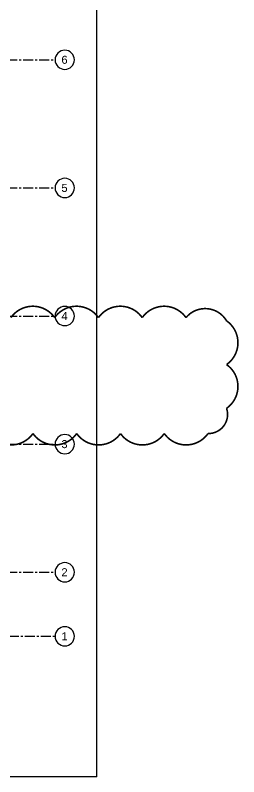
# Model space of a CAD drawing. Header units: millimetres. Extents: x -379292 to 1221486, y 92049 to 447512.
# Drawn here: x -100945 to -86993, y 92049 to 139603 of the extents above; entities that cross this region are included whole.
import ezdxf
from ezdxf.enums import TextEntityAlignment as Align

# ---------------------------------------------------------------- set-up
doc = ezdxf.new("R2010")
doc.units = ezdxf.units.MM
doc.linetypes.add('CENTER', pattern=[2, 1.25, -0.25, 0.25, -0.25])
for name, color, linetype in [('05_AXIS', 211, 'CENTER'), ('05_AXIS NAME', 7, 'Continuous'), ('05_HATCH SOLID-2', 253, 'Continuous')]:
    doc.layers.add(name, color=color, linetype=linetype)
doc.styles.add('YAZI-5', font='arial.ttf', dxfattribs={"height": 5})

# ---------------------------------------------------------------- blocks, each defined once
blk = doc.blocks.new('AWAKS ADI')
at = {"layer": '05_AXIS NAME', "color": 2}
blk.add_circle((0, 0), 6, dxfattribs=at)
at = {"layer": '05_AXIS NAME', "style": 'YAZI-5'}
blk.add_attdef('AKSADI', text='', height=5, dxfattribs=at).set_placement((0, 0), align=Align.MIDDLE_CENTER)
blk = doc.blocks.new('202_Aks')
at = {"layer": '05_AXIS', "ltscale": 500}
for p, q in [((137900, -141300), (142900, -141300)), ((137900, -149300), (142900, -149300)), ((137900, -157300), (142900, -157300)), ((137900, -165300), (142900, -165300)), ((137900, -173300), (142900, -173300)), ((-5000, -177300), (142900, -177300))]:
    blk.add_line(p, q, dxfattribs=at)
at = {"layer": '05_AXIS NAME'}
ref = blk.add_blockref('AWAKS ADI', (143500, -141300), dxfattribs=dict(at, xscale=-100, yscale=100, zscale=100))
ref.add_attrib('AKSADI', '6', dxfattribs={"height": 500, "style": 'YAZI-5'}).set_placement((143486, -141298), align=Align.MIDDLE_CENTER)
ref = blk.add_blockref('AWAKS ADI', (143500, -149300), dxfattribs=dict(at, xscale=-100, yscale=100, zscale=100))
ref.add_attrib('AKSADI', '5', dxfattribs={"height": 500, "style": 'YAZI-5'}).set_placement((143486, -149298), align=Align.MIDDLE_CENTER)
ref = blk.add_blockref('AWAKS ADI', (143500, -157300), dxfattribs=dict(at, xscale=-100, yscale=100, zscale=100))
ref.add_attrib('AKSADI', '4', dxfattribs={"height": 500, "style": 'YAZI-5'}).set_placement((143486, -157298), align=Align.MIDDLE_CENTER)
ref = blk.add_blockref('AWAKS ADI', (143500, -165300), dxfattribs=dict(at, xscale=-100, yscale=100, zscale=100))
ref.add_attrib('AKSADI', '3', dxfattribs={"height": 500, "style": 'YAZI-5'}).set_placement((143486, -165298), align=Align.MIDDLE_CENTER)
ref = blk.add_blockref('AWAKS ADI', (143500, -173300), dxfattribs=dict(at, xscale=-100, yscale=100, zscale=100))
ref.add_attrib('AKSADI', '2', dxfattribs={"height": 500, "style": 'YAZI-5'}).set_placement((143486, -173298), align=Align.MIDDLE_CENTER)
ref = blk.add_blockref('AWAKS ADI', (143500, -177300), dxfattribs=dict(at, xscale=-100, yscale=100, zscale=100))
ref.add_attrib('AKSADI', '1', dxfattribs={"height": 500, "style": 'YAZI-5'}).set_placement((143486, -177298), align=Align.MIDDLE_CENTER)
blk = doc.blocks.new('OtoParkBodrumKatMimari')
at = {"layer": '05_HATCH SOLID-2', "color": 251, "ltscale": 25}
for points in [[(150500, -8770), (-8600, -8770), (-8600, 187430)], [(150500, -8770), (150500, 187430), (4700, 187430), (4700, 177600), (135600, 177600), (135600, 144600), (143200, 144600), (143200, 59700), (90240, -300), (70300, -300), (63119, 5881)]]:
    blk.add_lwpolyline(points, dxfattribs=at)
at = {"layer": '05_AXIS'}
blk.add_blockref('202_Aks', (5000, 177300), dxfattribs=at)

msp = doc.modelspace()

# ---------------------------------------------------------------- block references
at = {"color": 8}
msp.add_blockref('OtoParkBodrumKatMimari', (-246354.8, 100818.8), dxfattribs=at)

# ---------------------------------------------------------------- next in the draw order: linework, layer by layer
at = {"color": 30, "const_width": 100}
msp.add_lwpolyline([(-101214.8, 120719.7, -0.5205671), (-98482.9, 120719.7, -0.5205671), (-95751, 120719.7, -0.5205671), (-93019.1, 120719.7, -0.5205671), (-90287.2, 120719.7, -0.5205671), (-87754.9, 120520.1, -0.5205671), (-87754.9, 117788.3, -0.5205671), (-87754.9, 115056.4, -0.5205671), (-88912, 113481.6, -0.5205671), (-91643.9, 113481.6, -0.5205671), (-94375.8, 113481.6, -0.5205671), (-97107.7, 113481.6, -0.5205671), (-99839.6, 113481.6, -0.5205671), (-102571.5, 113481.6, -0.5205671)], format="xyb", dxfattribs=at)

doc.saveas('drawing.dxf')
